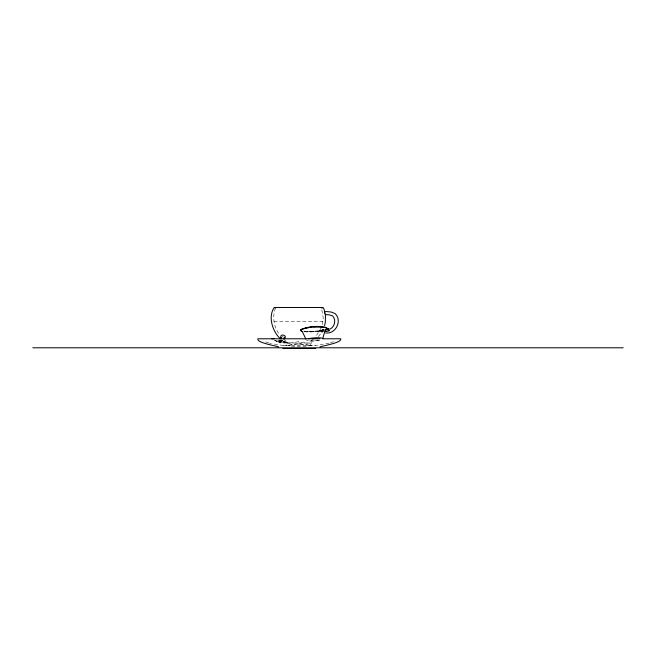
<?xml version="1.0" encoding="UTF-8"?>
<svg xmlns="http://www.w3.org/2000/svg" width="656" height="656" viewBox="0 0 656 656"><rect width="100%" height="100%" fill="white"/><g stroke="black" fill="none" stroke-linecap="round" stroke-linejoin="round"><path stroke-width="0.49" stroke-dasharray="3.28 2.46" d="M322.555 332.362C320.366 332.526 322.408 328.599 323.646 329.402M322.367 324.507L323.252 317.939L321.538 308.156M306.737 343.063L310.296 343.022L310.739 341.251L313.502 338.963M279.095 340.71L278.775 342.006L280.44 342.53L281.432 341.784L281.145 340.595M276.709 341.309C281.326 343.49 295.774 344.088 280.424 340.3L282.334 340.571M275.413 308.156C272.24 316.569 273.675 326.368 278.849 333.691M279.636 340.005L279.202 341.276L279.604 341.727L287.074 342.99M310.296 345.302L311.149 343.104L314.298 340.825M321.325 327.697L315.962 336.43M279.325 340.267L278.882 340.931L279.964 342.457L281.49 341.456L281.563 340.226M280.998 340.997L280.161 340.169L280.948 341.243L279.997 341.997L279.366 341.013L280.629 341.087L280.202 342.26L287.467 342.604M281.334 340.776L280.145 341.095L281.276 340.3M323.351 329.091L321.694 332.346L317.75 337.545M280.243 340.349L281.022 339.734M282.31 340.243L281.498 341.817L277.422 340.702M321.547 332.034L322.982 329.181M281.957 340.866L281.063 341.678L279.653 341.489L280.333 341.628M282.424 340.275L280.768 341.095L280.153 340.251M279.12 340.464L280.325 339.915M333.51 341.735L329.796 342.916M324.704 329.927L322.801 330.534M320.128 331.108L325.163 329.853M288.632 345.302L298.48 343.588L308.32 345.302M329.041 343.121L316.012 345.392L282.564 345.392L271.797 343.695M288.927 345.302C295.667 343.572 302.9 343.572 309.648 345.302M323.154 330.78L321.153 331.124M289.993 343.063L298.48 341.719L306.959 343.063M307.254 332.075L304.302 331.551L313.65 331.567L323.055 330.517M319.874 340.161L312.568 341.071L307.41 340.653M317.02 331.575L320.276 330.739M280.309 340.423C278.169 342.161 283.236 340.94 279.891 340.3L281.342 341.448L280.268 343.022C280.317 341.251 278.628 342.243 274.979 340.185M280.842 340.439L281.859 340.308M280.604 340.776L281.047 340.702M281.916 341.194L279.636 340.538L287.369 342.965M279.669 342.104L280.801 340.964L280.268 340.521L280.137 341.44L280.579 341.374L280.038 340.858M291.42 346.893L298.013 346.409L307.156 346.893M325.261 331.395L310.222 331.739M300.12 344.08L298.447 344.08M323.195 331.075L317.11 331.592M283.13 345.392L289.28 345.302M273.946 321.243L323.014 321.243M283.458 338.963L286.221 341.251L286.656 343.022L310.296 343.022M286.656 343.022L290.214 343.063M309.296 345.302L315.438 345.392M282.572 336.175L283.154 336.249M282.031 336.84L282.605 336.913M287.172 342.637L277.521 340.349M269.526 343.121L271.035 343.523M268.771 342.916L265.065 341.735M274.29 340.234L276.414 341.186M276.094 341.063L276.963 341.415M282.654 340.825L285.811 343.104L286.656 345.302M280.12 340.817L280.399 341.292L280.219 340.087M280.366 341.776L279.374 340.202M313.65 331.567L310.354 332.084L307.033 331.739M318.554 340.366A8.192 1.501 -4.5 0 1 306.598 340.349M323.867 329.443A11.808 2.165 -4.5 0 1 303.474 330.977"/><path stroke-width="0.98" d="M324.572 325.696L325.335 322.203L325.458 315.093M325.13 314.503L324.474 311.633L325.032 313.174M325.351 329.796L322.654 338.758A8.192 1.501 -4.5 0 0 317.635 337.742A8.192 1.501 -4.5 0 0 308.738 338.734M280.383 338.734L280.62 338.258M280.891 338.004L281.137 337.528M281.203 337.897L281.367 338.783M283.564 338.652L283.9 338.053M283.802 338.496L284.614 337.241M325.655 332.92C335.634 334.462 342.686 320.489 335.019 313.535L331.075 311.994L325.704 311.51M300.448 330.116L302.236 331.575L300.481 330.485L300.907 329.451C308.845 326.344 318.193 325.524 326.491 327.533L326.959 328.5L325.163 329.853M300.481 330.485L300.94 329.82C308.878 326.713 318.217 325.893 326.516 327.902L326.959 328.5M326.344 330.977A3.042 0.558 -4.5 0 1 325.237 331.026L325.261 331.395A3.042 0.558 -4.5 0 0 328.394 331.026A3.042 0.558 -4.5 0 0 329.132 330.394L326.499 329.164L326.926 328.131M321.637 307.967L323.457 307.803L324.81 311.575M283.991 338.98C289.017 334.904 278.095 332.895 281.367 338.496M330.058 329.107C334.822 326.721 336.372 319.8 332.584 315.88L329.091 314.782L325.958 314.618M319.997 346.909C323.285 345.704 342.35 342.612 340.718 338.783L322.859 338.783M271.732 338.775L274.192 338.75M322.621 307.484L274.331 307.484C267.869 316.241 272.273 330.895 279.817 338.25M310.009 338.783L257.857 338.783C256.217 342.612 275.29 345.704 278.57 346.909M311.01 338.783L320.005 338.783M32.8 347.787L623.2 347.787M282.859 348.516L315.708 348.516M274.331 307.484L275.315 307.967M327.787 329.41L328.886 329A3.042 0.664 -26.6 0 0 326.508 329.23M326.467 328.795L329.132 330.394M302.268 331.526L305.917 339.136M305.393 328.213A11.808 2.165 -4.5 0 1 306.967 327.852M307.836 327.68A11.808 2.165 -4.5 0 1 310.673 327.254M313.724 326.95A11.808 2.165 -4.5 0 1 322.039 326.959M329.099 330.025A3.042 0.558 -4.5 0 1 328.361 330.657"/></g></svg>
